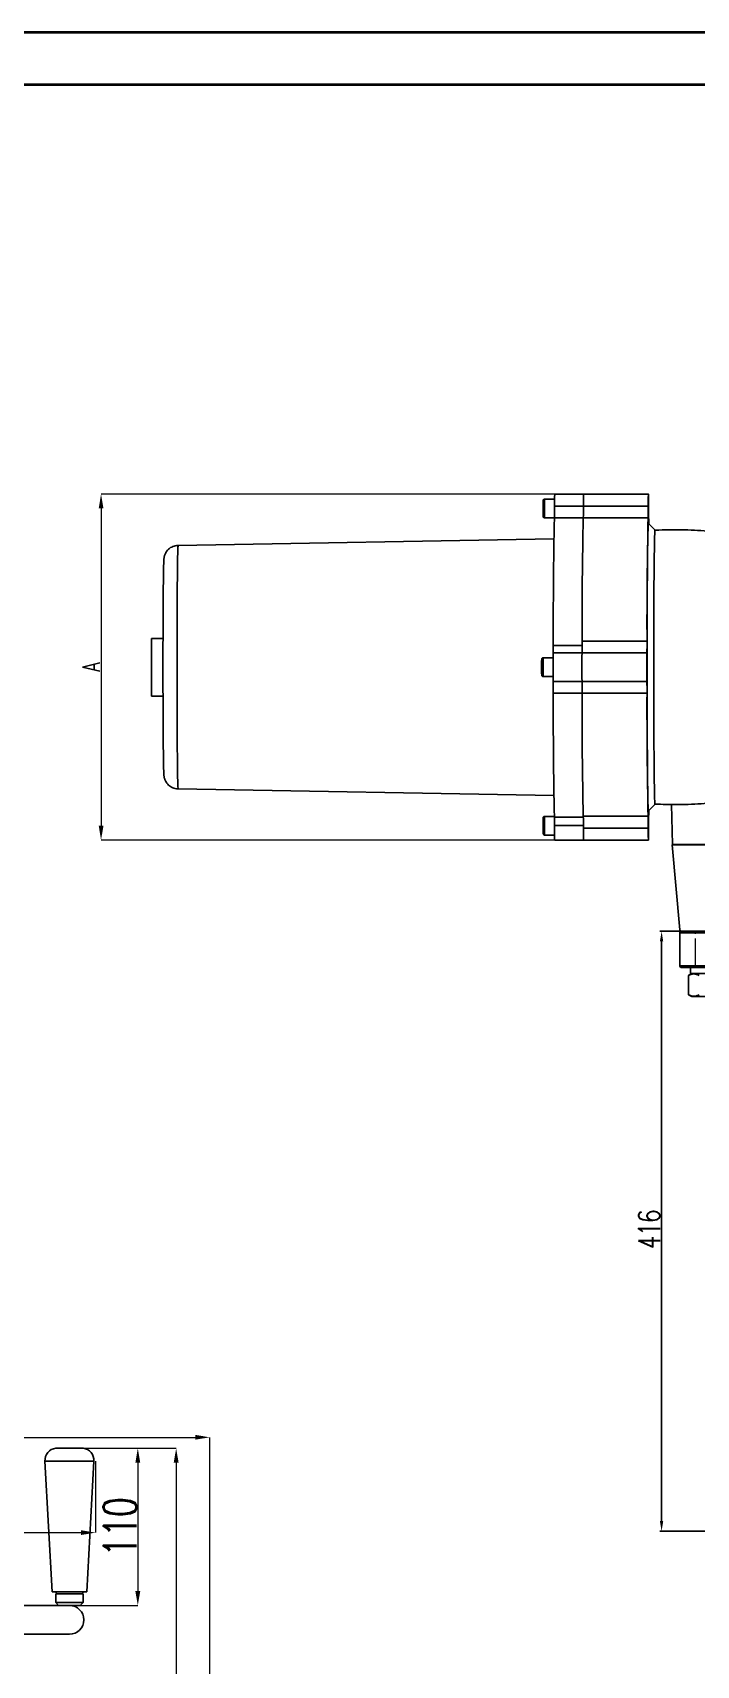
# Model space of a CAD drawing. Header units: millimetres. Extents: x 1663 to 4708, y 540 to 2693.
# Drawn here: x 3336 to 3797, y 1561 to 2693 of the extents above; entities that cross this region are included whole.
import ezdxf

# ---------------------------------------------------------------- set-up
doc = ezdxf.new("R2010")
doc.units = ezdxf.units.MM
doc.linetypes.add('CENTER2', pattern=[28.575, 19.05, -3.175, 3.175, -3.175])
for name, color, linetype, lineweight in [('AM_5', 3, 'Continuous', 25), ('AM_BOR', 7, 'Continuous', 50), ('中心线', 1, 'CENTER2', 13), ('标注', 3, 'Continuous', 13), ('粗实线', 7, 'Continuous', 40)]:
    doc.layers.add(name, color=color, linetype=linetype, lineweight=lineweight)
doc.styles.add('SLDTEXTSTYLE1', font='txt.shx', dxfattribs={"width": 0.7, "bigfont": 'gbcbig.shx'})
doc.styles.get("Standard").update_dxf_attribs({"font": 'arial.ttf'})
doc.styles.add('TH_GBDIM', font='simplex.shx', dxfattribs={"width": 0.707, "bigfont": 'hzfs.shx'})
doc.dimstyles.new('ISO-25$0', dxfattribs={"dimtxt": 2.5, "dimasz": 2.5, "dimexe": 1.25, "dimexo": 0.625, "dimtad": 1, "dimtxsty": 'Standard', "dimcen": 2.5, "dimdle": 5, "dimadec": 0, "dimazin": 0, "dimtfac": 1, "dimtmove": 0, "dimatfit": 3, "dimfxl": 0, "dimarcsym": 0})
doc.dimstyles.new('SLDDIMSTYLE12$0', dxfattribs={"dimtxt": 12, "dimasz": 10, "dimexe": 0, "dimexo": 0.0625, "dimgap": 0.875, "dimtad": 1, "dimdec": 1, "dimlfac": 1.8, "dimrnd": 1e-09, "dimzin": 12, "dimdsep": 46, "dimtxsty": 'SLDTEXTSTYLE1', "dimcen": 0.09, "dimdle": 8.16, "dimclrd": 3, "dimclre": 3, "dimadec": 0, "dimazin": 3, "dimtfac": 1, "dimtdec": 1, "dimtofl": 0, "dimtmove": 0, "dimatfit": 3, "dimfxl": 0, "dimfrac": 2, "dimtolj": 1, "dimlwd": 5, "dimlwe": 5, "dimarcsym": 0})

# ---------------------------------------------------------------- blocks, each defined once
blk = doc.blocks.new('*D71')
at = {"color": 1, "linetype": 'Continuous', "transparency": 16777216}
for p, q in [((3934.6, 2070.1), (3771.3, 2070.1)), ((3772.6, 1661.1), (3772.6, 2063.1)), ((3934.6, 1654.1), (3771.3, 1654.1))]:
    blk.add_line(p, q, dxfattribs=at)
at = {"color": 1, "transparency": 16777216}
for points in [[(3771.4, 2063.1), (3773.7, 2063.1), (3772.6, 2070.1)], [(3771.4, 1661.1), (3773.7, 1661.1), (3772.6, 1654.1)]]:
    blk.add_solid(points, dxfattribs=at)
at = {"layer": 'Defpoints', "color": 0, "transparency": 16777216}
for p in [(3772.6, 2070.1), (3935.3, 2070.1), (3935.3, 1654.1)]:
    blk.add_point(p, dxfattribs=at)
at = {"color": 1, "lineweight": 30, "transparency": 16777216, "insert": (3764.1, 1863.5), "char_height": 15, "attachment_point": 5, "rotation": 90, "style": 'TH_GBDIM'}
blk.add_mtext('416', dxfattribs=at)
blk = doc.blocks.new('*D72')
at = {"layer": 'AM_5', "color": 3, "lineweight": 5, "transparency": 16777216}
blk.add_line((3698.4, 2373.3), (3383.8, 2373.3), dxfattribs=at)
at = {"layer": 'AM_5', "color": 3, "linetype": 'Continuous', "lineweight": 5, "transparency": 16777216}
for p, q in [((3383.8, 2363.3), (3383.8, 2143.3)), ((3698.4, 2133.3), (3383.8, 2133.3))]:
    blk.add_line(p, q, dxfattribs=at)
at = {"layer": 'AM_5', "color": 3, "transparency": 16777216}
for points in [[(3382.2, 2363.3), (3385.5, 2363.3), (3383.8, 2373.3)], [(3382.2, 2143.3), (3385.5, 2143.3), (3383.8, 2133.3)]]:
    blk.add_solid(points, dxfattribs=at)
at = {"layer": 'Defpoints', "color": 0, "transparency": 16777216}
for p in [(3698.4, 2373.3), (3383.8, 2133.3), (3698.4, 2133.3)]:
    blk.add_point(p, dxfattribs=at)
at = {"layer": 'AM_5', "color": 0, "transparency": 16777216, "insert": (3377, 2253.3), "char_height": 12, "attachment_point": 5, "rotation": 90, "style": 'SLDTEXTSTYLE1'}
blk.add_mtext('\\A1;A', dxfattribs=at)
blk = doc.blocks.new('rA3')
at = {"layer": '粗实线'}
for p, q in [((753.38, 421.26), (333.38, 421.26)), ((748.38, 416.26), (358.38, 416.26))]:
    blk.add_line(p, q, dxfattribs=at)
blk = doc.blocks.new('*D55')
at = {"layer": 'Defpoints', "color": 0, "transparency": 16777216}
for p in [(3380, 1702.7), (3380, 1653.1), (2913, 1592.6)]:
    blk.add_point(p, dxfattribs=at)
at = {"layer": '标注', "color": 3, "linetype": 'Continuous', "lineweight": 5, "transparency": 16777216}
for p, q in [((3380, 1702.7), (3380, 1653.1)), ((2923, 1653.1), (3370, 1653.1))]:
    blk.add_line(p, q, dxfattribs=at)
at = {"layer": '标注', "color": 3, "lineweight": 5, "transparency": 16777216}
blk.add_line((2913, 1592.7), (2913, 1653.1), dxfattribs=at)
at = {"layer": '标注', "color": 3, "transparency": 16777216}
for points in [[(2923, 1654.8), (2923, 1651.5), (2913, 1653.1)], [(3370, 1654.8), (3370, 1651.5), (3380, 1653.1)]]:
    blk.add_solid(points, dxfattribs=at)
at = {"layer": '标注', "color": 0, "transparency": 16777216, "insert": (3117.5, 1665.4), "char_height": 10, "attachment_point": 5, "style": 'SLDTEXTSTYLE1'}
blk.add_mtext('\\A1;{\\H2.28571x;%%C465}', dxfattribs=at)
blk = doc.blocks.new('*D57')
at = {"layer": 'AM_5', "color": 3, "lineweight": 5, "transparency": 16777216}
blk.add_line((3048.9, 1280.2), (3048.9, 1719.2), dxfattribs=at)
at = {"layer": 'AM_5', "color": 3, "linetype": 'Continuous', "lineweight": 5, "transparency": 16777216}
for p, q in [((3058.9, 1719.2), (3449.2, 1719.2)), ((3459.2, 1244.5), (3459.2, 1719.2))]:
    blk.add_line(p, q, dxfattribs=at)
at = {"layer": 'AM_5', "color": 3, "transparency": 16777216}
for points in [[(3058.9, 1720.9), (3058.9, 1717.6), (3048.9, 1719.2)], [(3449.2, 1720.9), (3449.2, 1717.6), (3459.2, 1719.2)]]:
    blk.add_solid(points, dxfattribs=at)
at = {"layer": 'Defpoints', "color": 0, "transparency": 16777216}
for p in [(3459.2, 1719.2), (3048.9, 1280.1), (3459.2, 1244.4)]:
    blk.add_point(p, dxfattribs=at)
at = {"layer": 'AM_5', "color": 0, "transparency": 16777216, "insert": (3254.1, 1733.8), "char_height": 12, "attachment_point": 5, "style": 'SLDTEXTSTYLE1'}
blk.add_mtext('\\A1;{\\H2.28571x;410}', dxfattribs=at)
blk = doc.blocks.new('*D59')
at = {"layer": 'Defpoints', "color": 0, "transparency": 16777216}
for p in [(3363, 1711.6), (3363, 1602.6), (3409.3, 1602.6)]:
    blk.add_point(p, dxfattribs=at)
at = {"layer": '标注', "color": 3, "lineweight": 5, "transparency": 16777216}
blk.add_line((3363.1, 1711.6), (3409.3, 1711.6), dxfattribs=at)
at = {"layer": '标注', "color": 3, "linetype": 'Continuous', "lineweight": 5, "transparency": 16777216}
for p, q in [((3409.3, 1701.6), (3409.3, 1612.6)), ((3363.1, 1602.6), (3409.3, 1602.6))]:
    blk.add_line(p, q, dxfattribs=at)
at = {"layer": '标注', "color": 3, "transparency": 16777216}
for points in [[(3407.6, 1701.6), (3411, 1701.6), (3409.3, 1711.6)], [(3407.6, 1612.6), (3411, 1612.6), (3409.3, 1602.6)]]:
    blk.add_solid(points, dxfattribs=at)
at = {"layer": '标注', "color": 0, "transparency": 16777216, "insert": (3397, 1657.1), "char_height": 10, "attachment_point": 5, "rotation": 90, "style": 'SLDTEXTSTYLE1'}
blk.add_mtext('\\A1;{\\H2.28571x;110}', dxfattribs=at)
blk = doc.blocks.new('*D61')
at = {"layer": 'AM_5', "color": 3, "lineweight": 5, "transparency": 16777216}
blk.add_line((3363.1, 1711.6), (3435.9, 1711.6), dxfattribs=at)
at = {"layer": 'AM_5', "color": 3, "linetype": 'Continuous', "lineweight": 5, "transparency": 16777216}
for p, q in [((3435.9, 1701.6), (3435.9, 1290.1)), ((3049, 1280.1), (3435.9, 1280.1))]:
    blk.add_line(p, q, dxfattribs=at)
at = {"layer": 'AM_5', "color": 3, "transparency": 16777216}
for points in [[(3434.2, 1701.6), (3437.6, 1701.6), (3435.9, 1711.6)], [(3434.2, 1290.1), (3437.6, 1290.1), (3435.9, 1280.1)]]:
    blk.add_solid(points, dxfattribs=at)
at = {"layer": 'Defpoints', "color": 0, "transparency": 16777216}
for p in [(3363, 1711.6), (3048.9, 1280.1), (3435.9, 1280.1)]:
    blk.add_point(p, dxfattribs=at)
at = {"layer": 'AM_5', "color": 0, "transparency": 16777216, "insert": (3421.3, 1523.3), "char_height": 12, "attachment_point": 5, "rotation": 90, "style": 'SLDTEXTSTYLE1'}
blk.add_mtext('\\A1;{\\H2.28571x;430}', dxfattribs=at)

msp = doc.modelspace()

# ---------------------------------------------------------------- linework, layer by layer
at = {"color": 7, "linetype": 'Continuous', "lineweight": 25}
for p, q in [((3698.361, 2369.76), (3691.432, 2369.76)), ((3718.431, 2373.26), (3698.431, 2373.26)), ((3763.429, 2373.26), (3718.431, 2373.26)), ((3691.432, 2356.76), (3698.268, 2356.76)), ((3718.264, 2356.704), (3698.265, 2356.704)), ((3698.34, 2364.908), (3718.339, 2364.908)), ((3763.262, 2356.704), (3718.264, 2356.704)), ((3763.337, 2364.908), (3718.339, 2364.908)), ((3763.429, 2352.853), (3763.437, 2352.848)), ((3768.011, 2348.184), (3763.437, 2352.848)), ((3697.916, 2342.251), (3437.268, 2337.701)), ((3426.78, 2273.193), (3418.804, 2273.193)), ((3418.804, 2233.193), (3418.804, 2273.193)), ((3697.47, 2268.214), (3717.463, 2268.214)), ((3762.471, 2271.272), (3717.473, 2271.272)), ((3697.343, 2259.76), (3690.414, 2259.76)), ((3717.404, 2263.26), (3697.413, 2263.26)), ((3762.395, 2263.124), (3717.397, 2263.124)), ((3690.414, 2246.76), (3697.343, 2246.76)), ((3697.398, 2243.397), (3717.397, 2243.397)), ((3762.395, 2243.397), (3717.397, 2243.397)), ((3418.804, 2233.193), (3426.78, 2233.193)), ((3717.473, 2235.249), (3697.474, 2235.249)), ((3762.471, 2235.249), (3717.473, 2235.249)), ((3437.268, 2168.819), (3697.916, 2164.269)), ((3763.437, 2153.672), (3768.011, 2158.336)), ((3779.515, 2157.993), (3780.241, 2130.26)), ((3698.268, 2149.76), (3691.432, 2149.76)), ((3698.293, 2149.331), (3718.28, 2149.331)), ((3718.335, 2143.481), (3698.339, 2143.481)), ((3763.262, 2149.817), (3718.264, 2149.817)), ((3763.337, 2141.613), (3718.339, 2141.613)), ((3691.432, 2136.76), (3698.361, 2136.76)), ((3698.431, 2133.26), (3718.431, 2133.26)), ((3718.431, 2133.26), (3763.429, 2133.26)), ((3779.87, 2130.071), (3785.254, 2071.063)), ((3805.255, 2130.071), (3779.87, 2130.071)), ((3780.241, 2130.26), (3802.981, 2130.26)), ((3785.261, 2069.071), (3785.261, 2046.071)), ((3786.261, 2070.071), (4084.261, 2070.071)), ((4084.261, 2045.071), (3786.261, 2045.071)), ((3791.537, 2039.57), (3791.296, 2039.451)), ((3791.296, 2039.451), (3791.296, 2026.128)), ((3793.52, 2040.74), (3791.526, 2039.589)), ((3792.595, 2044.84), (3792.595, 2040.74)), ((3817.695, 2040.74), (3792.595, 2040.74)), ((3792.686, 2040.74), (3792.632, 2040.227)), ((3791.296, 2026.128), (3791.536, 2026.013)), ((3791.524, 2025.992), (3793.52, 2024.84)), ((3816.77, 2024.84), (3793.52, 2024.84)), ((3352.375, 1711.634), (3371.375, 1711.634)), ((3344.875, 1702.723), (3349.875, 1612.134)), ((3344.875, 1702.723), (3378.875, 1702.723)), ((3373.875, 1612.134), (3378.875, 1702.723)), ((3349.875, 1612.134), (3373.875, 1612.134)), ((3351.875, 1612.134), (3353.375, 1610.634)), ((3352.375, 1610.634), (3352.375, 1604.634)), ((3361.875, 1610.634), (3352.375, 1610.634)), ((3371.375, 1610.634), (3361.875, 1610.634)), ((3370.375, 1610.634), (3371.875, 1612.134)), ((3371.375, 1604.634), (3371.375, 1610.634)), ((3361.747, 1602.634), (2921.875, 1602.634)), ((3352.375, 1604.634), (3354.375, 1602.634)), ((3352.375, 1604.634), (3361.875, 1604.634)), ((3361.875, 1604.634), (3371.375, 1604.634)), ((3369.375, 1602.634), (3361.875, 1602.634)), ((3369.375, 1602.634), (3371.375, 1604.634)), ((2921.875, 1582.634), (3361.875, 1582.634))]:
    msp.add_line(p, q, dxfattribs=at)
at = {"color": 8, "linetype": 'Continuous', "lineweight": 25}
for p, q in [((4085.261, 2069.071), (3785.261, 2069.071)), ((3785.261, 2046.071), (4085.261, 2046.071))]:
    msp.add_line(p, q, dxfattribs=at)
at = {"color": 7, "linetype": 'Continuous', "lineweight": 25, "flags": 128}
for points in [[(3763.52, 2364.908), (3763.516, 2366.716), (3763.508, 2368.404), (3763.498, 2369.911), (3763.485, 2371.186), (3763.47, 2372.183), (3763.454, 2372.868), (3763.437, 2373.216), (3763.42, 2373.216), (3763.403, 2372.868), (3763.387, 2372.183), (3763.372, 2371.186), (3763.36, 2369.911), (3763.349, 2368.404), (3763.342, 2366.716), (3763.337, 2364.908)], [(3763.437, 2153.672), (3763.401, 2153.712), (3763.346, 2154.069), (3763.291, 2154.78), (3763.237, 2155.844), (3763.183, 2157.257), (3763.131, 2159.013), (3763.079, 2161.107), (3763.029, 2163.531), (3762.98, 2166.275), (3762.933, 2169.332), (3762.887, 2172.688), (3762.843, 2176.333), (3762.802, 2180.254), (3762.763, 2184.436), (3762.726, 2188.864), (3762.691, 2193.523), (3762.659, 2198.395), (3762.631, 2203.464), (3762.604, 2208.711), (3762.581, 2214.118), (3762.561, 2219.665), (3762.544, 2225.332), (3762.53, 2231.099), (3762.519, 2236.945), (3762.512, 2242.85), (3762.508, 2248.792), (3762.507, 2254.75), (3762.51, 2260.703), (3762.515, 2266.629), (3762.524, 2272.507), (3762.537, 2278.316), (3762.552, 2284.036), (3762.571, 2289.646), (3762.592, 2295.125), (3762.617, 2300.454), (3762.645, 2305.614), (3762.675, 2310.587), (3762.708, 2315.355), (3762.744, 2319.901), (3762.782, 2324.208), (3762.822, 2328.261), (3762.865, 2332.045), (3762.909, 2335.548), (3762.956, 2338.755), (3763.004, 2341.657), (3763.054, 2344.243), (3763.105, 2346.502), (3763.157, 2348.428), (3763.21, 2350.013), (3763.264, 2351.252), (3763.319, 2352.14), (3763.374, 2352.675), (3763.429, 2352.853), (3763.429, 2352.853)], [(3768.002, 2348.189), (3767.949, 2348.012), (3767.896, 2347.483), (3767.843, 2346.604), (3767.79, 2345.377), (3767.739, 2343.807), (3767.688, 2341.901), (3767.639, 2339.665), (3767.591, 2337.107), (3767.544, 2334.238), (3767.499, 2331.067), (3767.456, 2327.607), (3767.415, 2323.87), (3767.377, 2319.871), (3767.34, 2315.624), (3767.306, 2311.145), (3767.275, 2306.45), (3767.246, 2301.558), (3767.22, 2296.486), (3767.197, 2291.253), (3767.177, 2285.879), (3767.161, 2280.383), (3767.147, 2274.787), (3767.136, 2269.11), (3767.129, 2263.375), (3767.125, 2257.602), (3767.124, 2251.813), (3767.127, 2246.029), (3767.132, 2240.272), (3767.141, 2234.563), (3767.153, 2228.924), (3767.169, 2223.376), (3767.187, 2217.938), (3767.209, 2212.632), (3767.233, 2207.477), (3767.26, 2202.493), (3767.29, 2197.697), (3767.323, 2193.108), (3767.358, 2188.743), (3767.396, 2184.618), (3767.436, 2180.748), (3767.477, 2177.148), (3767.521, 2173.831), (3767.567, 2170.81), (3767.614, 2168.095), (3767.663, 2165.697), (3767.713, 2163.625), (3767.764, 2161.886), (3767.816, 2160.487), (3767.869, 2159.434), (3767.922, 2158.729), (3767.976, 2158.376), (3768.002, 2158.332)], [(3437.268, 2337.701), (3437.23, 2337.602), (3437.18, 2337.16), (3437.13, 2336.365), (3437.08, 2335.223), (3437.031, 2333.736), (3436.984, 2331.912), (3436.937, 2329.758), (3436.892, 2327.283), (3436.849, 2324.498), (3436.807, 2321.414), (3436.767, 2318.044), (3436.729, 2314.402), (3436.694, 2310.504), (3436.661, 2306.365), (3436.63, 2302.004), (3436.602, 2297.439), (3436.577, 2292.688), (3436.555, 2287.772), (3436.536, 2282.711), (3436.52, 2277.527), (3436.507, 2272.241), (3436.497, 2266.875), (3436.49, 2261.452), (3436.487, 2255.995), (3436.487, 2250.526), (3436.49, 2245.069), (3436.497, 2239.646), (3436.507, 2234.28), (3436.52, 2228.994), (3436.536, 2223.809), (3436.555, 2218.749), (3436.577, 2213.832), (3436.602, 2209.082), (3436.63, 2204.516), (3436.661, 2200.155), (3436.694, 2196.017), (3436.729, 2192.119), (3436.767, 2188.477), (3436.807, 2185.107), (3436.849, 2182.023), (3436.892, 2179.238), (3436.937, 2176.763), (3436.984, 2174.609), (3437.031, 2172.785), (3437.08, 2171.298), (3437.13, 2170.155), (3437.18, 2169.361), (3437.23, 2168.919), (3437.268, 2168.819)], [(3763.337, 2141.613), (3763.342, 2139.804), (3763.349, 2138.117), (3763.36, 2136.609), (3763.372, 2135.335), (3763.387, 2134.337), (3763.403, 2133.653), (3763.42, 2133.304), (3763.437, 2133.304), (3763.454, 2133.653), (3763.47, 2134.337), (3763.485, 2135.335), (3763.498, 2136.609), (3763.508, 2138.117), (3763.516, 2139.804), (3763.52, 2141.613)]]:
    msp.add_lwpolyline(points, dxfattribs=at)
at = {"color": 7, "linetype": 'Continuous', "lineweight": 25}
for centre, radius, start, end in [((3935.87, 2363.307), 245.5, 178.728381, 181.29461), ((3947.844, 2363.26), 256.495, 178.547876, 181.452124), ((3894.659, 2366.939), 196.33, 178.154952, 180.592763), ((3914.658, 2366.939), 196.33, 178.154952, 180.592763), ((3914.675, 2366.939), 196.346, 178.155053, 180.592661), ((7148.466, 2281.454), 3451.022, 178.750555, 180.219807), ((3382.941, 2363.705), 315.401, 358.728174, 0.218627), ((6960.121, 2283.983), 3242.673, 178.714955, 180.224595), ((7016.192, 2283.464), 3298.741, 178.727786, 180.211765), ((3402.94, 2363.705), 315.401, 358.728174, 0.218627), ((7083.166, 2283.26), 3320.716, 178.732696, 180.206854), ((3447.938, 2363.705), 315.401, 358.728174, 0.218627), ((4078.919, 2363.705), 315.401, 179.781373, 181.271826), ((3585.941, 2348.233), 177.857, 1.385812, 2.729891), ((3564.181, 2267.109), 133.293, 358.34521, 0.474968), ((3409.29, 2270.069), 308.186, 358.708664, 0.223586), ((3454.288, 2270.069), 308.186, 358.708664, 0.223586), ((3940.427, 2253.278), 251.075, 178.750212, 181.258526), ((3945.524, 2253.26), 255.193, 178.540467, 181.459533), ((4177.246, 2252.96), 479.943, 178.770285, 181.141745), ((4197.245, 2252.96), 479.943, 178.770285, 181.141745), ((4248.213, 2253.26), 530.907, 178.935484, 181.064516), ((4293.211, 2253.26), 530.907, 178.935484, 181.064516), ((3389.291, 2236.452), 308.186, 359.776414, 1.291336), ((3409.29, 2236.452), 308.186, 359.776414, 1.291336), ((3454.288, 2236.452), 308.186, 359.776414, 1.291336), ((6744.911, 2221.332), 3047.469, 179.738347, 181.353835), ((6982.097, 2222.741), 3264.647, 179.780486, 181.279964), ((7038.167, 2223.26), 3320.716, 179.793146, 181.267304), ((7005.119, 2222.538), 3242.673, 179.775405, 181.285045), ((3585.941, 2158.288), 177.857, 357.270109, 358.614188), ((3936.009, 2143.213), 245.64, 178.705888, 181.270605), ((3947.844, 2143.26), 256.495, 178.547876, 181.452124), ((3482.484, 2144.713), 215.859, 359.672841, 1.225678), ((3947.588, 2140.626), 249.265, 179.343899, 181.693424), ((3402.94, 2142.816), 315.401, 359.781373, 1.271826), ((3914.722, 2139.582), 196.393, 179.40763, 181.844656), ((3914.675, 2139.582), 196.346, 179.407339, 181.844947), ((3447.938, 2142.816), 315.401, 359.781373, 1.271826), ((4078.919, 2142.816), 315.401, 178.728174, 180.218627), ((3786.254, 2071.071), 1, 180.432971, 270.432971), ((3786.261, 2069.071), 1, 90, 180), ((3786.261, 2046.071), 1, 180, 270), ((3353.362, 1703.191), 8.5, 96.668652, 183.159195), ((3370.388, 1703.191), 8.5, 356.840805, 83.331348), ((3361.875, 1592.634), 10, 270, 90)]:
    msp.add_arc(centre, radius, start, end, dxfattribs=at)
for points, knots in [([(3691.428, 2369.746), (3691.347, 2369.746), (3691.159, 2369.745), (3690.903, 2369.624), (3690.696, 2369.453), (3690.565, 2369.273), (3690.491, 2369.113), (3690.459, 2369.002), (3690.452, 2368.963), (3690.449, 2368.951)], [0, 0, 0, 0, 0.169169804, 0.39343652, 0.577108419, 0.732871127, 0.8619106, 0.95806361, 1, 1, 1, 1]), ([(3690.463, 2357.515), (3690.466, 2357.499), (3690.483, 2357.432), (3690.562, 2357.241), (3690.74, 2357.013), (3691.028, 2356.824), (3691.274, 2356.763), (3691.412, 2356.761), (3691.432, 2356.76)], [0, 0, 0, 0, 0.04773924, 0.20439502, 0.45032148, 0.69195886, 0.95624353, 1, 1, 1, 1]), ([(3842.337, 2341.264), (3842.283, 2341.279), (3839.302, 2342.069), (3833.327, 2343.342), (3824.429, 2345.054), (3815.491, 2346.404), (3806.536, 2347.442), (3797.573, 2348.153), (3788.614, 2348.551), (3779.67, 2348.607), (3772.798, 2348.472), (3768.917, 2348.216), (3768.004, 2348.155)], [0, 0, 0, 0, 0.00222411, 0.12349084, 0.24442156, 0.36502491, 0.48530836, 0.60527831, 0.72494016, 0.84429839, 0.96335663, 1, 1, 1, 1]), ([(3437.265, 2337.664), (3436.901, 2337.661), (3435.942, 2337.652), (3434.422, 2337.283), (3432.771, 2336.608), (3431.269, 2335.638), (3430.009, 2334.466), (3429.052, 2333.216), (3428.407, 2332.056), (3427.997, 2331.056), (3427.749, 2330.24), (3427.597, 2329.574), (3427.5, 2329.001), (3427.425, 2328.388), (3427.375, 2327.772), (3427.331, 2327.024), (3427.289, 2326.061), (3427.263, 2325.343), (3427.249, 2324.842), (3427.248, 2324.828)], [0, 0, 0, 0, 0.03292663, 0.08656886, 0.14023921, 0.19395028, 0.24770651, 0.29593048, 0.33765358, 0.37139184, 0.40221261, 0.43294347, 0.46977184, 0.5229001, 0.62710243, 0.74996047, 0.86055986, 0.99610694, 1, 1, 1, 1]), ([(3427.26, 2324.985), (3427.258, 2324.934), (3427.234, 2324.334), (3427.189, 2322.526), (3427.126, 2319.494), (3427.065, 2315.659), (3427.008, 2311.149), (3426.955, 2305.993), (3426.907, 2300.275), (3426.866, 2294.09), (3426.83, 2287.545), (3426.802, 2280.754), (3426.78, 2273.834), (3426.765, 2266.93), (3426.756, 2260.071), (3426.753, 2253.26), (3426.756, 2246.449), (3426.765, 2239.591), (3426.78, 2232.687), (3426.802, 2225.766), (3426.83, 2218.976), (3426.866, 2212.431), (3426.907, 2206.245), (3426.955, 2200.528), (3427.008, 2195.371), (3427.065, 2190.862), (3427.126, 2187.026), (3427.189, 2183.998), (3427.233, 2182.21), (3427.256, 2181.626), (3427.257, 2181.594)], [0, 0, 0, 0, 0.00351755, 0.04130424, 0.07987412, 0.119053, 0.15864867, 0.19845607, 0.23826347, 0.27785914, 0.31703803, 0.3556079, 0.39339459, 0.43024587, 0.46545002, 0.50065691, 0.53586106, 0.57106795, 0.60791923, 0.64570592, 0.68427579, 0.72345468, 0.76305035, 0.80285775, 0.84266515, 0.88226082, 0.9214397, 0.96000958, 0.99779627, 1, 1, 1, 1]), ([(3690.412, 2259.746), (3690.328, 2259.746), (3690.138, 2259.745), (3689.882, 2259.622), (3689.676, 2259.45), (3689.546, 2259.27), (3689.473, 2259.111), (3689.439, 2258.995), (3689.431, 2258.952), (3689.428, 2258.936)], [0, 0, 0, 0, 0.171163067, 0.390583387, 0.570440936, 0.722975047, 0.849237971, 0.943121429, 1, 1, 1, 1]), ([(3689.455, 2247.474), (3689.455, 2247.473), (3689.468, 2247.421), (3689.532, 2247.27), (3689.679, 2247.06), (3689.928, 2246.868), (3690.195, 2246.759), (3690.365, 2246.772), (3690.417, 2246.776)], [0, 0, 0, 0, 0.00386863, 0.1632201, 0.35982567, 0.60803656, 0.88068582, 1, 1, 1, 1]), ([(3427.263, 2181.253), (3427.265, 2181.178), (3427.278, 2180.75), (3427.303, 2180.116), (3427.339, 2179.339), (3427.381, 2178.668), (3427.428, 2178.101), (3427.503, 2177.502), (3427.599, 2176.943), (3427.736, 2176.337), (3427.945, 2175.626), (3428.27, 2174.779), (3428.772, 2173.776), (3429.526, 2172.642), (3430.582, 2171.476), (3431.92, 2170.42), (3433.472, 2169.577), (3435.163, 2169.044), (3436.455, 2168.802), (3437.161, 2168.838), (3437.274, 2168.843)], [0, 0, 0, 0, 0.02346431, 0.13478655, 0.24307522, 0.35006223, 0.45414785, 0.50962288, 0.54602195, 0.57587568, 0.6043978, 0.63538036, 0.67156279, 0.71554689, 0.76661192, 0.82126194, 0.87704021, 0.93311344, 0.98926649, 1, 1, 1, 1]), ([(3767.999, 2158.354), (3770.49, 2158.228), (3775.958, 2157.95), (3784.409, 2157.905), (3793.329, 2158.14), (3802.212, 2158.697), (3811.048, 2159.563), (3819.827, 2160.731), (3828.533, 2162.226), (3835.016, 2163.503), (3838.571, 2164.376), (3839.274, 2164.549)], [0, 0, 0, 0, 0.10420699, 0.22878584, 0.35305157, 0.47700709, 0.60065451, 0.72399513, 0.84702947, 0.9697573, 1, 1, 1, 1]), ([(3691.432, 2149.76), (3691.299, 2149.745), (3691.069, 2149.719), (3690.801, 2149.551), (3690.63, 2149.372), (3690.527, 2149.2), (3690.479, 2149.074), (3690.467, 2149.026), (3690.465, 2149.018)], [0, 0, 0, 0, 0.29666811, 0.51441408, 0.69692138, 0.85110336, 0.97465197, 1, 1, 1, 1]), ([(3690.49, 2137.431), (3690.512, 2137.374), (3690.564, 2137.242), (3690.724, 2137.034), (3690.977, 2136.853), (3691.237, 2136.754), (3691.396, 2136.771), (3691.436, 2136.775)], [0, 0, 0, 0, 0.15361206, 0.36362661, 0.61782327, 0.90301922, 1, 1, 1, 1]), ([(3791.296, 2039.451), (3791.893, 2039.778), (3792.494, 2040.047), (3793.71, 2040.42), (3794.324, 2040.522), (3795.257, 2040.524), (3795.57, 2040.499), (3796.188, 2040.401), (3796.495, 2040.328), (3797.41, 2040.048), (3798.013, 2039.778), (3798.611, 2039.451)], [0, 0, 0, 0, 0.25, 0.25, 0.5, 0.5, 0.625, 0.625, 0.75, 0.75, 1, 1, 1, 1]), ([(3798.611, 2026.128), (3798.014, 2025.801), (3797.412, 2025.532), (3796.197, 2025.159), (3795.582, 2025.057), (3794.649, 2025.056), (3794.337, 2025.081), (3793.719, 2025.179), (3793.412, 2025.251), (3792.497, 2025.531), (3791.894, 2025.801), (3791.296, 2026.128)], [0, 0, 0, 0, 0.25, 0.25, 0.5, 0.5, 0.625, 0.625, 0.75, 0.75, 1, 1, 1, 1])]:
    msp.add_open_spline(points, degree=3, knots=knots, dxfattribs=at)
at = {"layer": '中心线', "color": 0}
msp.add_line((3796.145, 2046.071), (3796.145, 2070.071), dxfattribs=at)

# ---------------------------------------------------------------- block references
at = {"layer": 'AM_BOR', "xscale": 7.2509765625, "yscale": 7.2509765625, "zscale": 7.2509765625}
msp.add_blockref('rA3', (-754.487, -361.328), dxfattribs=at)

# ---------------------------------------------------------------- dimensions: what is measured, and where the dimension line sits
at = {"lineweight": 30}
dim = msp.add_linear_dim(base=(3772.577, 2070.071), p1=(3935.261, 1654.071), p2=(3935.261, 2070.071), angle=90, dimstyle='ISO-25$0', override={"dimtxt": 15, "dimasz": 7, "dimgap": 1, "dimdec": 0, "dimtxsty": 'TH_GBDIM', "dimclrd": 1, "dimclre": 1, "dimclrt": 1, "dimatfit": 0, "dimlwd": 65535, "dimlwe": 65535}, dxfattribs=at)
dim.commit()
dim.dimension.update_dxf_attribs({"geometry": '*D71', "text_midpoint": (3772.577, 1863.485), "dimtype": 160})
at = {"layer": 'AM_5'}
dim = msp.add_linear_dim(base=(3383.85, 2133.26), p1=(3698.431, 2373.26), p2=(3698.431, 2133.26), angle=90, text='A', dimstyle='SLDDIMSTYLE12$0', override={"dimlfac": 1}, dxfattribs=at)
dim.commit()
dim.dimension.update_dxf_attribs({"geometry": '*D72', "text_midpoint": (3376.975, 2253.26)})
dim = msp.add_linear_dim(base=(3459.223, 1719.24), p1=(3048.919, 1280.134), p2=(3459.223, 1244.401), text='{\\H2.28571x;410}', dimstyle='SLDDIMSTYLE12$0', override={"dimlfac": 1}, dxfattribs=at)
dim.commit()
dim.dimension.update_dxf_attribs({"geometry": '*D57', "text_midpoint": (3254.071, 1719.24), "dimtype": 160})
dim = msp.add_linear_dim(base=(3435.889, 1280.134), p1=(3363.045, 1711.634), p2=(3048.919, 1280.134), angle=90, text='{\\H2.28571x;430}', dimstyle='SLDDIMSTYLE12$0', override={"dimlfac": 1}, dxfattribs=at)
dim.commit()
dim.dimension.update_dxf_attribs({"geometry": '*D61', "text_midpoint": (3435.889, 1523.278), "dimtype": 160})
at = {"layer": '标注'}
dim = msp.add_linear_dim(base=(3409.298, 1602.634), p1=(3363.045, 1711.634), p2=(3363.045, 1602.634), angle=90, text='{\\H2.28571x;110}', dimstyle='SLDDIMSTYLE12$0', override={"dimtxt": 10, "dimtdec": 3, "dimtzin": 0}, dxfattribs=at)
dim.commit()
dim.dimension.update_dxf_attribs({"geometry": '*D59', "text_midpoint": (3409.298, 1657.134), "dimtype": 160})
dim = msp.add_linear_dim(base=(3380.045, 1653.128), p1=(2913.045, 1592.634), p2=(3380.045, 1702.723), text='{\\H2.28571x;%%C465}', dimstyle='SLDDIMSTYLE12$0', override={"dimtxt": 10, "dimtdec": 3, "dimtzin": 0}, dxfattribs=at)
dim.commit()
dim.dimension.update_dxf_attribs({"geometry": '*D55', "text_midpoint": (3117.478, 1653.128), "dimtype": 160})

doc.saveas('drawing.dxf')
